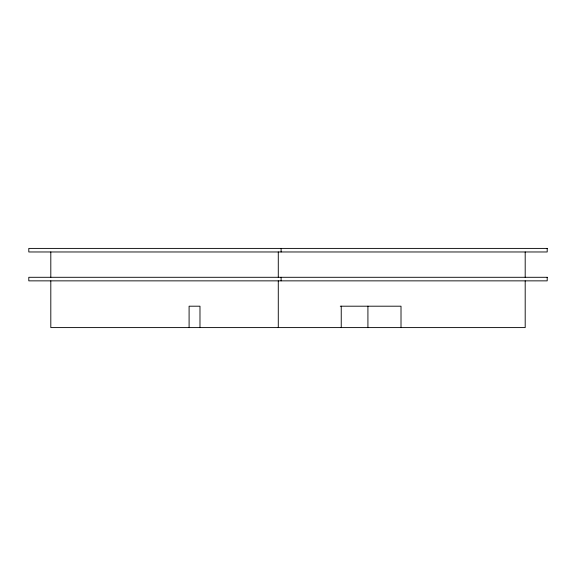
<?xml version="1.0" encoding="UTF-8"?>
<svg xmlns="http://www.w3.org/2000/svg" width="576" height="576" viewBox="0 0 576 576"><rect width="100%" height="100%" fill="white"/><g stroke="black" fill="none" stroke-linecap="round" stroke-linejoin="round"><path stroke-width="0.86" d="M340.265 306.194L401.011 306.194L401.011 327.593M525.19 251.971L525.19 277.294M525.19 280.858L525.19 327.593L50.81 327.593L50.81 280.858M367.92 306.194L367.92 327.593M341.237 306.194L341.237 327.593M281.102 248.407L281.102 251.971M281.102 277.294L281.102 280.858M278.28 251.971L278.28 277.294M278.28 280.858L278.28 327.593M199.98 327.593L199.98 306.194L189.094 306.194L189.094 327.593M50.81 251.971L50.81 277.294M547.2 248.407L28.8 248.407L28.8 251.971L547.2 251.971L547.2 248.407M547.2 277.294L28.8 277.294L28.8 280.858L547.2 280.858L547.2 277.294"/></g></svg>
